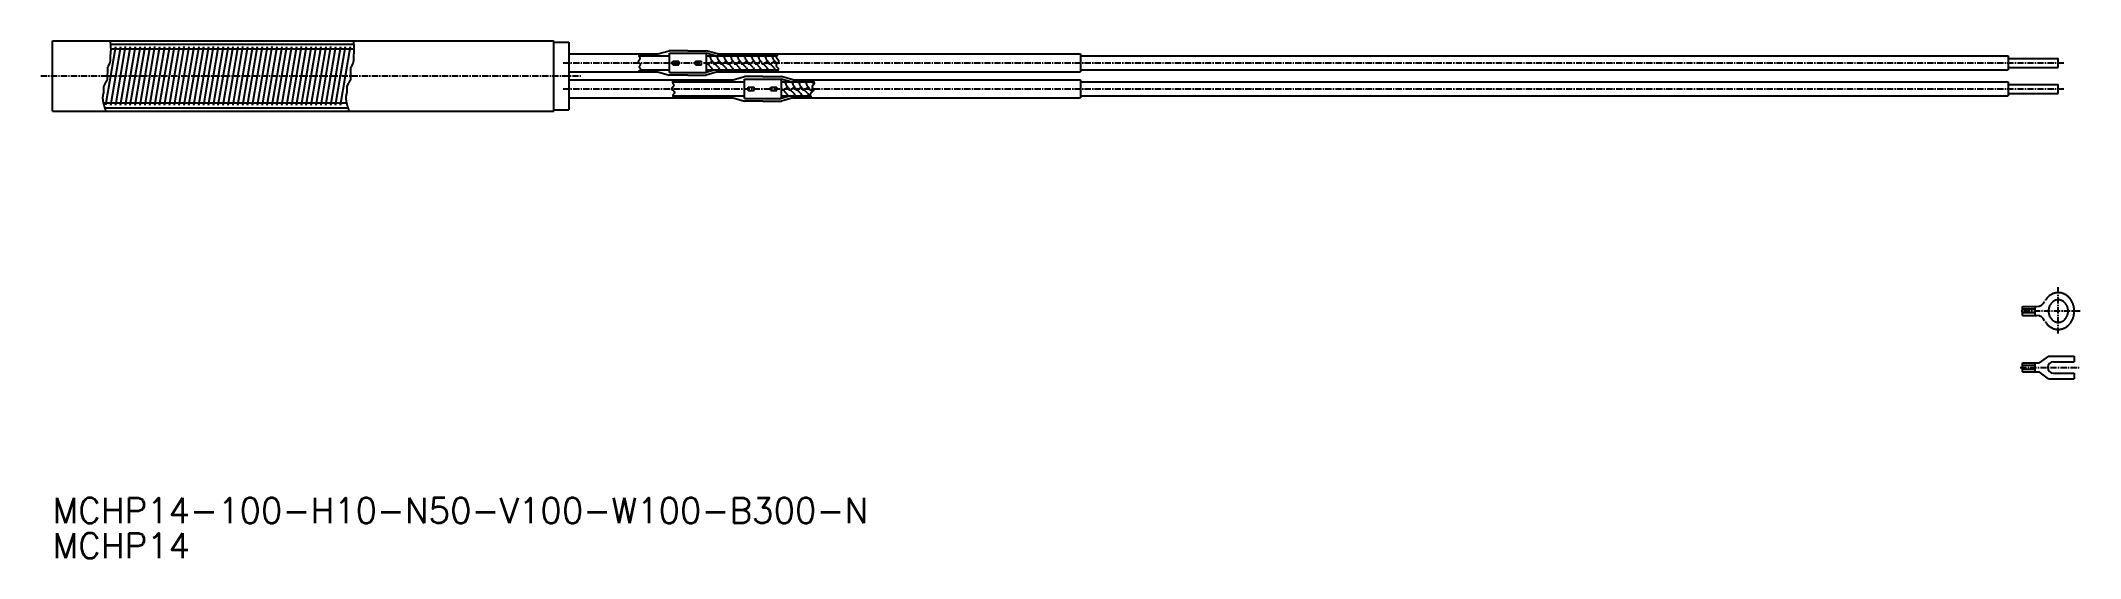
# Model space of a CAD drawing. Extents: x 8 to 414, y 77 to 180.
import ezdxf
from ezdxf.enums import TextEntityAlignment as Align

# ---------------------------------------------------------------- set-up
doc = ezdxf.new("R2010")
doc.units = 0
doc.linetypes.add('CENTER', pattern=[2, 1.25, -0.25, 0.25, -0.25])
doc.layers.get('0').update_dxf_attribs({"linetype": 'CONTINUOUS'})
doc.layers.add('CENTER', color=1, linetype='CENTER')
doc.styles.get("Standard").update_dxf_attribs({"font": 'txt.shx', "bigfont": 'extfont.shx'})

msp = doc.modelspace()

# ---------------------------------------------------------------- linework, layer by layer
at = {"color": 7, "linetype": 'CONTINUOUS'}
for p, q in [((10, 180.48), (110, 180.48)), ((10, 166.48), (10, 180.48)), ((110, 166.48), (110, 180.48)), ((110, 180.22), (113, 180.22)), ((113, 180.22), (113, 166.75)), ((113, 177.87), (130.75, 177.87)), ((130.75, 177.87), (133, 178.51)), ((136.69, 178.51), (133, 178.51)), ((136.69, 178.51), (140.37, 178.51)), ((142.62, 177.87), (140.37, 178.51)), ((142.62, 177.87), (215, 177.87)), ((142.62, 177.87), (146.24, 177.87)), ((215, 177.87), (215, 174.27)), ((215, 177.48), (400, 177.48)), ((400, 177.48), (400, 174.67)), ((400, 176.96), (410, 176.96)), ((400, 175.18), (410, 175.18)), ((410, 175.18), (410, 176.96)), ((113, 174.27), (130.75, 174.27)), ((113, 172.7), (145.75, 172.7)), ((130.75, 174.27), (133, 173.63)), ((136.69, 173.63), (133, 173.63)), ((136.69, 173.63), (140.37, 173.63)), ((142.62, 174.27), (140.37, 173.63)), ((142.62, 174.27), (215, 174.27)), ((142.62, 174.27), (147.97, 174.27)), ((145.75, 172.7), (148, 173.34)), ((151.69, 173.34), (148, 173.34)), ((151.69, 173.34), (155.37, 173.34)), ((157.62, 172.7), (155.37, 173.34)), ((157.62, 172.7), (215, 172.7)), ((157.62, 172.7), (158.8, 172.7)), ((215, 174.67), (400, 174.67)), ((215, 172.7), (215, 169.1)), ((215, 172.3), (400, 172.3)), ((400, 172.3), (400, 169.49)), ((400, 171.79), (410, 171.79)), ((410, 170.01), (410, 171.79)), ((110, 166.75), (113, 166.75)), ((113, 169.1), (145.75, 169.1)), ((145.75, 169.1), (148, 168.46)), ((151.69, 168.46), (148, 168.46)), ((151.69, 168.46), (155.37, 168.46)), ((157.62, 169.1), (155.37, 168.46)), ((157.62, 169.1), (215, 169.1)), ((157.62, 169.1), (158.31, 169.1)), ((215, 169.49), (400, 169.49)), ((400, 170.01), (410, 170.01)), ((10, 166.48), (110, 166.48)), ((402.89, 125.73), (402.89, 127.51)), ((402.89, 127.51), (405.68, 127.51)), ((405.29, 127), (402.89, 127)), ((405.29, 126.24), (402.89, 126.24)), ((405.29, 127.51), (405.29, 125.73)), ((402.89, 125.73), (405.68, 125.73)), ((402.89, 116.27), (406.21, 116.27)), ((402.89, 114.49), (402.89, 116.27)), ((405.29, 115.76), (402.89, 115.76)), ((405.29, 115), (402.89, 115)), ((402.89, 114.49), (406.21, 114.49)), ((405.29, 116.27), (405.29, 114.49)), ((408.04, 117.62), (406.21, 116.27)), ((408.04, 113.14), (406.21, 114.49)), ((408.04, 117.62), (413.19, 117.62)), ((409.05, 116.52), (413.19, 116.52)), ((409.05, 114.24), (413.19, 114.24)), ((413.19, 117.62), (413.19, 116.52)), ((413.19, 114.24), (413.19, 113.14)), ((408.04, 113.14), (413.19, 113.14))]:
    msp.add_line(p, q, dxfattribs=at)
at = {"color": 3, "linetype": 'CONTINUOUS'}
for p, q in [((20.66, 167.7), (22.64, 179.33)), ((21.55, 179.82), (70.06, 179.82)), ((21.62, 167.66), (23.62, 179.33)), ((22.6, 167.66), (24.59, 179.33)), ((23.57, 167.66), (25.57, 179.33)), ((24.55, 167.66), (26.54, 179.33)), ((25.52, 167.66), (27.52, 179.33)), ((26.5, 167.66), (28.49, 179.33)), ((27.47, 167.66), (29.47, 179.33)), ((28.45, 167.66), (30.44, 179.33)), ((29.42, 167.66), (31.42, 179.33)), ((30.4, 167.66), (32.39, 179.33)), ((31.37, 167.66), (33.37, 179.33)), ((32.35, 167.66), (34.34, 179.33)), ((33.32, 167.66), (35.32, 179.33)), ((34.3, 167.66), (36.29, 179.33)), ((35.27, 167.66), (37.27, 179.33)), ((36.25, 167.66), (38.24, 179.33)), ((37.22, 167.66), (39.22, 179.33)), ((38.2, 167.66), (40.19, 179.33)), ((39.17, 167.66), (41.17, 179.33)), ((40.15, 167.66), (42.14, 179.33)), ((41.12, 167.66), (43.12, 179.33)), ((42.1, 167.66), (44.09, 179.33)), ((43.07, 167.66), (45.07, 179.33)), ((44.05, 167.66), (46.04, 179.33)), ((45.02, 167.66), (47.02, 179.33)), ((46, 167.66), (47.99, 179.33)), ((46.97, 167.66), (48.96, 179.33)), ((47.95, 167.66), (49.94, 179.33)), ((48.92, 167.66), (50.91, 179.33)), ((49.9, 167.66), (51.89, 179.33)), ((50.87, 167.66), (52.86, 179.33)), ((51.85, 167.66), (53.84, 179.33)), ((52.82, 167.66), (54.81, 179.33)), ((53.8, 167.66), (55.79, 179.33)), ((54.77, 167.66), (56.76, 179.33)), ((55.75, 167.66), (57.74, 179.33)), ((56.72, 167.66), (58.71, 179.33)), ((57.7, 167.66), (59.69, 179.33)), ((58.67, 167.66), (60.66, 179.33)), ((59.65, 167.66), (61.64, 179.33)), ((60.62, 167.66), (62.61, 179.33)), ((61.6, 167.66), (63.59, 179.33)), ((62.57, 167.66), (64.56, 179.33)), ((63.55, 167.66), (65.54, 179.33)), ((64.52, 167.66), (66.51, 179.33)), ((65.5, 167.66), (67.49, 179.33)), ((66.47, 167.66), (68.46, 179.33)), ((67.44, 167.66), (69.44, 179.33)), ((21.61, 178.87), (70.05, 178.87)), ((126.95, 177.48), (133.03, 177.48)), ((127.18, 177.81), (127.25, 177.87)), ((133.03, 178.01), (140.34, 178.01)), ((133.03, 176.07), (133.03, 178.01)), ((133.03, 174.14), (133.03, 176.07)), ((133.73, 176.42), (134.93, 176.42)), ((133.73, 176.07), (133.73, 176.42)), ((133.73, 175.72), (133.73, 176.07)), ((133.73, 175.72), (134.93, 175.72)), ((134.93, 176.07), (134.93, 176.42)), ((134.93, 175.72), (134.93, 176.07)), ((138.25, 176.42), (139.45, 176.42)), ((138.25, 176.07), (138.25, 176.42)), ((138.25, 175.72), (138.25, 176.07)), ((138.25, 175.72), (139.45, 175.72)), ((139.45, 176.07), (139.45, 176.42)), ((139.45, 175.72), (139.45, 176.07)), ((142.21, 177.48), (140.34, 178.01)), ((140.34, 178.01), (140.34, 174.14)), ((140.34, 177.48), (154.41, 177.48)), ((140.35, 176.3), (140.45, 175.9)), ((140.45, 175.9), (140.78, 175.81)), ((140.78, 175.81), (141.62, 176.43)), ((141.76, 174.67), (140.78, 175.81)), ((141.24, 177.25), (140.83, 177.48)), ((141.37, 176.67), (141.24, 177.25)), ((141.73, 176.3), (141.37, 176.67)), ((141.73, 176.3), (141.83, 175.9)), ((141.83, 175.9), (142.15, 175.81)), ((142.15, 175.81), (143, 176.43)), ((142.82, 175.19), (142.18, 175.84)), ((142.62, 177.25), (142.21, 177.48)), ((142.75, 176.67), (142.62, 177.25)), ((143.11, 176.3), (142.75, 176.67)), ((142.82, 175.19), (143.05, 174.74)), ((143.1, 176.3), (143.21, 175.9)), ((143.21, 175.9), (143.53, 175.81)), ((143.53, 175.81), (144.38, 176.43)), ((144.19, 175.19), (143.56, 175.84)), ((144, 177.25), (143.59, 177.48)), ((144.12, 176.67), (144, 177.25)), ((144.49, 176.3), (144.12, 176.67)), ((144.19, 175.19), (144.43, 174.74)), ((144.48, 176.3), (144.59, 175.9)), ((144.59, 175.9), (144.91, 175.81)), ((144.91, 175.81), (145.76, 176.43)), ((145.57, 175.19), (144.94, 175.84)), ((145.38, 177.25), (144.97, 177.48)), ((145.5, 176.67), (145.38, 177.25)), ((145.87, 176.3), (145.5, 176.67)), ((145.57, 175.19), (145.81, 174.74)), ((145.86, 176.3), (145.97, 175.9)), ((145.97, 175.9), (146.29, 175.81)), ((146.29, 175.81), (147.14, 176.43)), ((146.95, 175.19), (146.32, 175.84)), ((146.76, 177.25), (146.35, 177.48)), ((146.88, 176.67), (146.76, 177.25)), ((147.24, 176.3), (146.88, 176.67)), ((146.95, 175.19), (147.18, 174.74)), ((147.24, 176.3), (147.35, 175.9)), ((147.35, 175.9), (147.67, 175.81)), ((147.67, 175.81), (148.52, 176.43)), ((148.33, 175.19), (147.7, 175.84)), ((148.14, 177.25), (147.73, 177.48)), ((148.26, 176.67), (148.14, 177.25)), ((148.62, 176.3), (148.26, 176.67)), ((148.33, 175.19), (148.56, 174.74)), ((148.62, 176.3), (148.73, 175.9)), ((148.73, 175.9), (149.05, 175.81)), ((149.05, 175.81), (149.89, 176.43)), ((149.71, 175.19), (149.08, 175.84)), ((149.51, 177.25), (149.1, 177.48)), ((149.64, 176.67), (149.51, 177.25)), ((150, 176.3), (149.64, 176.67)), ((149.71, 175.19), (149.94, 174.74)), ((150, 176.3), (150.1, 175.9)), ((150.1, 175.9), (150.43, 175.81)), ((150.43, 175.81), (151.27, 176.43)), ((151.09, 175.19), (150.46, 175.84)), ((150.89, 177.25), (150.48, 177.48)), ((151.02, 176.67), (150.89, 177.25)), ((151.38, 176.3), (151.02, 176.67)), ((151.09, 175.19), (151.32, 174.74)), ((151.38, 176.3), (151.48, 175.9)), ((151.48, 175.9), (151.81, 175.81)), ((151.81, 175.81), (152.65, 176.43)), ((152.47, 175.19), (151.84, 175.84)), ((152.27, 177.25), (151.86, 177.48)), ((152.4, 176.67), (152.27, 177.25)), ((152.76, 176.3), (152.4, 176.67)), ((152.47, 175.19), (152.7, 174.74)), ((152.75, 176.3), (152.86, 175.9)), ((152.86, 175.9), (153.18, 175.81)), ((153.18, 175.81), (154.03, 176.43)), ((153.85, 175.19), (153.21, 175.84)), ((153.65, 177.25), (153.24, 177.48)), ((153.78, 176.67), (153.65, 177.25)), ((154.49, 175.94), (153.78, 176.67)), ((153.85, 175.19), (154.08, 174.74)), ((154.72, 177.75), (154.88, 177.87)), ((126.76, 174.27), (126.81, 174.31)), ((127.21, 174.67), (133.03, 174.67)), ((133.03, 174.14), (140.34, 174.14)), ((133.69, 172.3), (148.03, 172.3)), ((134.09, 172.62), (134.22, 172.7)), ((142.21, 174.67), (140.34, 174.14)), ((140.34, 174.67), (154.71, 174.67)), ((142.97, 174.67), (143.05, 174.74)), ((143.14, 174.67), (143, 174.83)), ((144.35, 174.67), (144.43, 174.74)), ((144.52, 174.67), (144.38, 174.83)), ((145.73, 174.67), (145.81, 174.74)), ((145.9, 174.67), (145.76, 174.83)), ((147.11, 174.67), (147.18, 174.74)), ((147.28, 174.67), (147.14, 174.83)), ((148.03, 172.83), (155.34, 172.83)), ((148.03, 170.9), (148.03, 172.83)), ((148.03, 168.96), (148.03, 170.9)), ((148.49, 174.67), (148.56, 174.74)), ((148.66, 174.67), (148.52, 174.83)), ((148.73, 171.25), (149.93, 171.25)), ((148.73, 170.9), (148.73, 171.25)), ((148.73, 170.55), (148.73, 170.9)), ((149.87, 174.67), (149.94, 174.74)), ((150.04, 174.67), (149.9, 174.83)), ((149.93, 170.9), (149.93, 171.25)), ((149.93, 170.55), (149.93, 170.9)), ((151.25, 174.67), (151.32, 174.74)), ((151.42, 174.67), (151.27, 174.83)), ((152.63, 174.67), (152.7, 174.74)), ((152.79, 174.67), (152.65, 174.83)), ((153.25, 171.25), (154.45, 171.25)), ((153.25, 170.9), (153.25, 171.25)), ((153.25, 170.55), (153.25, 170.9)), ((154, 174.67), (154.08, 174.74)), ((154.17, 174.67), (154.03, 174.83)), ((154.36, 174.27), (154.4, 174.31)), ((154.45, 170.9), (154.45, 171.25)), ((154.45, 170.55), (154.45, 170.9)), ((155.34, 172.83), (155.34, 168.96)), ((157.21, 172.3), (155.34, 172.83)), ((155.34, 172.3), (161.66, 172.3)), ((155.35, 171.12), (155.45, 170.73)), ((155.78, 170.64), (156.62, 171.26)), ((156.24, 172.07), (155.83, 172.3)), ((156.37, 171.5), (156.24, 172.07)), ((156.73, 171.13), (156.37, 171.5)), ((156.73, 171.12), (156.83, 170.73)), ((157.15, 170.64), (158, 171.26)), ((157.62, 172.07), (157.21, 172.3)), ((157.75, 171.5), (157.62, 172.07)), ((158.11, 171.13), (157.75, 171.5)), ((158.1, 171.12), (158.21, 170.73)), ((158.53, 170.64), (159.38, 171.26)), ((159, 172.07), (158.59, 172.3)), ((159.12, 171.5), (159, 172.07)), ((159.49, 171.13), (159.12, 171.5)), ((159.48, 171.12), (159.59, 170.73)), ((159.91, 170.64), (160.76, 171.26)), ((160.38, 172.07), (159.97, 172.3)), ((160.5, 171.5), (160.38, 172.07)), ((160.87, 171.13), (160.5, 171.5)), ((160.86, 171.12), (160.97, 170.73)), ((161.29, 170.64), (161.69, 170.93)), ((161.76, 172.07), (161.35, 172.3)), ((161.63, 172.59), (161.54, 172.7)), ((161.66, 172.3), (161.84, 172.3)), ((161.82, 171.8), (161.76, 172.07)), ((20.13, 168.1), (68.64, 168.1)), ((20.42, 167.15), (68.91, 167.15)), ((133.7, 169.49), (148.03, 169.49)), ((133.85, 169.1), (133.81, 169.17)), ((148.03, 168.96), (155.34, 168.96)), ((148.73, 170.55), (149.93, 170.55)), ((153.25, 170.55), (154.45, 170.55)), ((155.34, 169.49), (161.18, 169.49)), ((157.21, 169.49), (155.34, 168.96)), ((155.45, 170.73), (155.78, 170.64)), ((156.76, 169.49), (155.78, 170.64)), ((156.83, 170.73), (157.15, 170.64)), ((157.82, 170.02), (157.18, 170.66)), ((157.82, 170.02), (158.05, 169.57)), ((157.97, 169.49), (158.05, 169.57)), ((158.14, 169.49), (158, 169.66)), ((158.21, 170.73), (158.53, 170.64)), ((159.19, 170.02), (158.56, 170.66)), ((159.19, 170.02), (159.43, 169.57)), ((159.35, 169.49), (159.43, 169.57)), ((159.52, 169.49), (159.38, 169.66)), ((159.59, 170.73), (159.91, 170.64)), ((160.57, 170.02), (159.94, 170.66)), ((160.57, 170.02), (160.81, 169.57)), ((160.73, 169.49), (160.81, 169.57)), ((160.9, 169.49), (160.76, 169.66)), ((160.97, 170.73), (161.29, 170.64)), ((161.58, 170.4), (161.32, 170.66)), ((161.35, 169.26), (161.51, 169.08))]:
    msp.add_line(p, q, dxfattribs=at)
at = {"color": 3, "linetype": 'CONTINUOUS', "flags": 128}
for points in [[(127.18, 177.81), (127.15, 177.78), (127.12, 177.75), (127.09, 177.72), (127.06, 177.69), (127.03, 177.66), (127.01, 177.63), (126.99, 177.6), (126.97, 177.57), (126.96, 177.54), (126.95, 177.51), (126.95, 177.45), (126.97, 177.4), (126.99, 177.34), (127.02, 177.28), (127.05, 177.22), (127.09, 177.16), (127.12, 177.1), (127.14, 177.04), (127.15, 176.98), (127.15, 176.92), (127.14, 176.86), (127.11, 176.8), (127.07, 176.74), (127.02, 176.68), (126.97, 176.63), (126.92, 176.57), (126.88, 176.52), (126.84, 176.46), (126.82, 176.41), (126.81, 176.36), (126.83, 176.3), (126.86, 176.25), (126.91, 176.19), (126.96, 176.13), (127.02, 176.08), (127.09, 176.02), (127.14, 175.96), (127.19, 175.9), (127.22, 175.84), (127.23, 175.78), (127.22, 175.74), (127.21, 175.69), (127.18, 175.64), (127.15, 175.59), (127.11, 175.54), (127.08, 175.49), (127.05, 175.44), (127.02, 175.39), (127, 175.34), (127, 175.29), (127, 175.24), (127.02, 175.2), (127.04, 175.16), (127.07, 175.11), (127.11, 175.07), (127.14, 175.03), (127.17, 174.99), (127.2, 174.95), (127.23, 174.91), (127.25, 174.87), (127.26, 174.81), (127.25, 174.75), (127.23, 174.69), (127.2, 174.64), (127.15, 174.58), (127.09, 174.53), (127.03, 174.47), (126.96, 174.42), (126.89, 174.36), (126.81, 174.31)], [(154.72, 177.75), (154.65, 177.7), (154.59, 177.65), (154.53, 177.6), (154.48, 177.55), (154.43, 177.5), (154.38, 177.45), (154.35, 177.39), (154.32, 177.34), (154.31, 177.29), (154.3, 177.24), (154.32, 177.16), (154.36, 177.08), (154.42, 177), (154.49, 176.91), (154.57, 176.83), (154.64, 176.75), (154.71, 176.66), (154.76, 176.58), (154.8, 176.49), (154.81, 176.41), (154.8, 176.33), (154.76, 176.25), (154.7, 176.17), (154.63, 176.09), (154.56, 176.01), (154.48, 175.93), (154.41, 175.85), (154.36, 175.78), (154.32, 175.7), (154.3, 175.62), (154.31, 175.54), (154.34, 175.46), (154.39, 175.39), (154.45, 175.31), (154.51, 175.23), (154.58, 175.16), (154.64, 175.08), (154.69, 175), (154.73, 174.93), (154.75, 174.85), (154.75, 174.8), (154.74, 174.74), (154.72, 174.69), (154.69, 174.63), (154.65, 174.58), (154.61, 174.53), (154.56, 174.47), (154.51, 174.42), (154.45, 174.36), (154.4, 174.31)], [(134.09, 172.62), (134.02, 172.58), (133.96, 172.54), (133.9, 172.5), (133.84, 172.46), (133.79, 172.42), (133.74, 172.37), (133.7, 172.33), (133.67, 172.28), (133.66, 172.23), (133.65, 172.18), (133.66, 172.13), (133.68, 172.07), (133.71, 172.01), (133.74, 171.95), (133.78, 171.89), (133.81, 171.83), (133.84, 171.77), (133.87, 171.71), (133.88, 171.65), (133.88, 171.59), (133.87, 171.52), (133.84, 171.46), (133.79, 171.39), (133.74, 171.33), (133.69, 171.27), (133.63, 171.21), (133.58, 171.15), (133.54, 171.09), (133.51, 171.03), (133.49, 170.97), (133.5, 170.89), (133.54, 170.81), (133.61, 170.73), (133.69, 170.65), (133.78, 170.57), (133.86, 170.49), (133.94, 170.41), (134.01, 170.33), (134.05, 170.25), (134.06, 170.17), (134.05, 170.12), (134.02, 170.07), (133.99, 170.02), (133.95, 169.97), (133.9, 169.92), (133.86, 169.87), (133.81, 169.82), (133.77, 169.76), (133.73, 169.71), (133.71, 169.65), (133.7, 169.61), (133.69, 169.56), (133.7, 169.51), (133.7, 169.46), (133.71, 169.42), (133.73, 169.37), (133.75, 169.32), (133.77, 169.27), (133.79, 169.22), (133.81, 169.17)], [(161.63, 172.59), (161.68, 172.53), (161.73, 172.46), (161.78, 172.39), (161.83, 172.33), (161.86, 172.26), (161.89, 172.19), (161.91, 172.13), (161.92, 172.07), (161.92, 172.01), (161.91, 171.95), (161.88, 171.89), (161.84, 171.83), (161.8, 171.78), (161.74, 171.72), (161.69, 171.67), (161.64, 171.62), (161.59, 171.56), (161.55, 171.5), (161.52, 171.45), (161.51, 171.39), (161.51, 171.33), (161.52, 171.26), (161.55, 171.2), (161.58, 171.13), (161.62, 171.07), (161.65, 171), (161.69, 170.93), (161.72, 170.87), (161.74, 170.8), (161.75, 170.74), (161.74, 170.64), (161.7, 170.54), (161.63, 170.45), (161.54, 170.36), (161.44, 170.27), (161.34, 170.18), (161.25, 170.09), (161.17, 170), (161.11, 169.91), (161.07, 169.81), (161.07, 169.76), (161.08, 169.71), (161.09, 169.65), (161.12, 169.6), (161.15, 169.54), (161.18, 169.48), (161.22, 169.43), (161.26, 169.37), (161.31, 169.31), (161.35, 169.26)]]:
    msp.add_lwpolyline(points, dxfattribs=at)
at = {"color": 3, "linetype": 'CONTINUOUS'}
for points in [[(21.48, 180.48, 0), (21.48, 180.43, 0), (21.49, 180.38, 0), (21.5, 180.33, 0), (21.5, 180.28, 0), (21.51, 180.22, 0), (21.51, 180.17, 0), (21.52, 180.12, 0), (21.52, 180.07, 0), (21.53, 180.01, 0), (21.54, 179.96, 0), (21.54, 179.91, 0), (21.55, 179.86, 0), (21.55, 179.81, 0), (21.56, 179.75, 0), (21.56, 179.7, 0), (21.57, 179.65, 0), (21.57, 179.6, 0), (21.57, 179.55, 0), (21.58, 179.49, 0), (21.58, 179.44, 0), (21.59, 179.39, 0), (21.59, 179.34, 0), (21.59, 179.29, 0), (21.6, 179.24, 0), (21.6, 179.18, 0), (21.6, 179.13, 0), (21.6, 179.08, 0), (21.6, 179.03, 0), (21.61, 178.98, 0), (21.61, 178.93, 0), (21.61, 178.88, 0), (21.61, 178.82, 0), (21.61, 178.77, 0), (21.61, 178.72, 0), (21.61, 178.67, 0), (21.61, 178.62, 0), (21.61, 178.57, 0), (21.61, 178.52, 0), (21.6, 178.47, 0), (21.6, 178.42, 0), (21.6, 178.37, 0), (21.6, 178.32, 0), (21.59, 178.27, 0), (21.59, 178.22, 0), (21.58, 178.17, 0), (21.58, 178.12, 0), (21.57, 178.07, 0), (21.57, 178.02, 0), (21.56, 177.97, 0), (21.55, 177.92, 0), (21.55, 177.87, 0), (21.54, 177.82, 0), (21.53, 177.77, 0), (21.52, 177.72, 0), (21.51, 177.67, 0), (21.5, 176.46, 0), (21.49, 176.41, 0), (21.48, 176.36, 0), (21.46, 176.31, 0), (21.45, 176.27, 0), (21.44, 176.22, 0), (21.42, 176.17, 0), (21.41, 176.12, 0), (21.39, 176.07, 0), (21.37, 176.03, 0), (21.36, 175.98, 0), (21.34, 175.93, 0), (21.32, 175.89, 0), (21.3, 175.84, 0), (21.28, 175.79, 0), (21.26, 175.75, 0), (21.24, 175.7, 0), (21.22, 175.65, 0), (21.2, 175.61, 0), (21.18, 175.56, 0), (21.15, 175.51, 0), (21.13, 175.47, 0), (21.11, 175.42, 0), (21.08, 175.38, 0), (21.06, 175.33, 0), (21.04, 175.29, 0), (21.01, 175.24, 0), (20.99, 175.2, 0), (20.96, 175.15, 0), (20.94, 175.11, 0), (20.91, 172.73, 0), (20.88, 172.68, 0), (20.86, 172.64, 0), (20.83, 172.59, 0), (20.81, 172.55, 0), (20.78, 172.5, 0), (20.76, 172.46, 0), (20.73, 172.41, 0), (20.7, 172.37, 0), (20.68, 172.32, 0), (20.65, 172.28, 0), (20.63, 172.23, 0), (20.6, 172.19, 0), (20.58, 172.14, 0), (20.55, 172.1, 0), (20.53, 172.05, 0), (20.5, 172.01, 0), (20.48, 171.96, 0), (20.45, 171.92, 0), (20.43, 171.87, 0), (20.41, 171.83, 0), (20.38, 171.78, 0), (20.36, 171.74, 0), (20.34, 171.69, 0), (20.32, 171.65, 0), (20.3, 171.6, 0), (20.28, 171.56, 0), (20.26, 171.51, 0), (20.24, 171.46, 0), (20.22, 171.42, 0), (20.2, 171.37, 0), (20.18, 171.33, 0), (20.17, 170.11, 0), (20.15, 170.07, 0), (20.13, 170.02, 0), (20.12, 169.97, 0), (20.11, 169.93, 0), (20.09, 169.88, 0), (20.08, 169.83, 0), (20.07, 169.79, 0), (20.06, 169.74, 0), (20.05, 169.69, 0), (20.04, 169.65, 0), (20.03, 169.6, 0), (20.03, 169.55, 0), (20.02, 169.5, 0), (20.02, 169.46, 0), (20.01, 169.41, 0), (20.01, 169.36, 0), (20, 169.31, 0), (20, 169.26, 0), (20, 169.21, 0), (20, 169.17, 0), (20, 169.12, 0), (20, 169.07, 0), (20, 169.02, 0), (20, 168.97, 0), (20, 168.92, 0), (20.01, 168.87, 0), (20.01, 168.82, 0), (20.02, 168.77, 0), (20.02, 168.72, 0), (20.03, 168.67, 0), (20.03, 168.62, 0), (20.04, 168.57, 0), (20.04, 168.52, 0), (20.05, 168.48, 0), (20.06, 168.43, 0), (20.07, 168.37, 0), (20.08, 168.32, 0), (20.09, 168.27, 0), (20.1, 168.22, 0), (20.11, 168.17, 0), (20.12, 168.12, 0), (20.13, 168.07, 0), (20.14, 168.02, 0), (20.15, 167.97, 0), (20.17, 167.92, 0), (20.18, 167.87, 0), (20.19, 167.82, 0), (20.21, 167.77, 0), (20.22, 167.72, 0), (20.24, 167.67, 0), (20.25, 167.62, 0), (20.26, 167.56, 0), (20.28, 167.51, 0), (20.29, 167.46, 0), (20.31, 167.41, 0), (20.33, 167.36, 0), (20.34, 167.31, 0), (20.36, 167.26, 0), (20.38, 167.21, 0), (20.39, 167.15, 0), (20.41, 167.1, 0), (20.43, 167.05, 0), (20.44, 167, 0), (20.46, 166.95, 0), (20.48, 166.9, 0), (20.49, 166.85, 0), (20.51, 166.79, 0), (20.53, 166.74, 0), (20.55, 166.69, 0), (20.57, 166.64, 0), (20.58, 166.59, 0), (20.6, 166.54, 0), (20.62, 166.48, 0)], [(69.99, 180.48, 0), (70, 180.43, 0), (70, 180.38, 0), (70.01, 180.33, 0), (70.02, 180.28, 0), (70.02, 180.22, 0), (70.03, 180.17, 0), (70.03, 180.12, 0), (70.04, 180.07, 0), (70.04, 180.01, 0), (70.05, 179.96, 0), (70.05, 179.91, 0), (70.06, 179.86, 0), (70.06, 179.81, 0), (70.07, 179.75, 0), (70.07, 179.7, 0), (70.08, 179.65, 0), (70.08, 179.6, 0), (70.09, 179.55, 0), (70.09, 179.49, 0), (70.1, 179.44, 0), (70.1, 179.39, 0), (70.1, 179.34, 0), (70.11, 179.29, 0), (70.11, 179.24, 0), (70.11, 179.18, 0), (70.11, 179.13, 0), (70.12, 179.08, 0), (70.12, 179.03, 0), (70.12, 178.98, 0), (70.12, 178.93, 0), (70.12, 178.88, 0), (70.12, 178.82, 0), (70.12, 178.77, 0), (70.12, 178.72, 0), (70.12, 178.67, 0), (70.12, 178.62, 0), (70.12, 178.57, 0), (70.12, 178.52, 0), (70.12, 178.47, 0), (70.12, 178.42, 0), (70.11, 178.37, 0), (70.11, 178.32, 0), (70.11, 178.27, 0), (70.1, 178.22, 0), (70.1, 178.17, 0), (70.09, 178.12, 0), (70.09, 178.07, 0), (70.08, 178.02, 0), (70.07, 177.97, 0), (70.07, 177.92, 0), (70.06, 177.87, 0), (70.05, 177.82, 0), (70.04, 177.77, 0), (70.03, 177.72, 0), (70.02, 177.67, 0), (70.01, 176.46, 0), (70, 176.41, 0), (69.99, 176.36, 0), (69.98, 176.31, 0), (69.96, 176.27, 0), (69.95, 176.22, 0), (69.94, 176.17, 0), (69.92, 176.12, 0), (69.9, 176.07, 0), (69.89, 176.03, 0), (69.87, 175.98, 0), (69.85, 175.93, 0), (69.84, 175.89, 0), (69.82, 175.84, 0), (69.8, 175.79, 0), (69.78, 175.75, 0), (69.76, 175.7, 0), (69.74, 175.65, 0), (69.71, 175.61, 0), (69.69, 175.56, 0), (69.67, 175.51, 0), (69.65, 175.47, 0), (69.62, 175.42, 0), (69.6, 175.38, 0), (69.57, 175.33, 0), (69.55, 175.29, 0), (69.53, 175.24, 0), (69.5, 175.2, 0), (69.48, 175.15, 0), (69.45, 175.11, 0), (69.42, 172.73, 0), (69.4, 172.68, 0), (69.37, 172.64, 0), (69.35, 172.59, 0), (69.32, 172.55, 0), (69.3, 172.5, 0), (69.27, 172.46, 0), (69.24, 172.41, 0), (69.22, 172.37, 0), (69.19, 172.32, 0), (69.17, 172.28, 0), (69.14, 172.23, 0), (69.12, 172.19, 0), (69.09, 172.14, 0), (69.07, 172.1, 0), (69.04, 172.05, 0), (69.02, 172.01, 0), (68.99, 171.96, 0), (68.97, 171.92, 0), (68.94, 171.87, 0), (68.92, 171.83, 0), (68.9, 171.78, 0), (68.88, 171.74, 0), (68.85, 171.69, 0), (68.83, 171.65, 0), (68.81, 171.6, 0), (68.79, 171.56, 0), (68.77, 171.51, 0), (68.75, 171.46, 0), (68.73, 171.42, 0), (68.71, 171.37, 0), (68.7, 171.33, 0), (68.68, 170.11, 0), (68.66, 170.07, 0), (68.65, 170.02, 0), (68.63, 169.97, 0), (68.62, 169.93, 0), (68.61, 169.88, 0), (68.6, 169.83, 0), (68.58, 169.79, 0), (68.57, 169.74, 0), (68.56, 169.69, 0), (68.56, 169.65, 0), (68.55, 169.6, 0), (68.54, 169.55, 0), (68.53, 169.5, 0), (68.53, 169.46, 0), (68.52, 169.41, 0), (68.52, 169.36, 0), (68.52, 169.31, 0), (68.51, 169.26, 0), (68.51, 169.21, 0), (68.51, 169.17, 0), (68.51, 169.12, 0), (68.51, 169.07, 0), (68.51, 169.02, 0), (68.52, 168.97, 0), (68.52, 168.92, 0), (68.52, 168.87, 0), (68.53, 168.82, 0), (68.53, 168.77, 0), (68.53, 168.72, 0), (68.54, 168.67, 0), (68.55, 168.62, 0), (68.55, 168.57, 0), (68.56, 168.52, 0), (68.57, 168.48, 0), (68.57, 168.43, 0), (68.58, 168.37, 0), (68.59, 168.32, 0), (68.6, 168.27, 0), (68.61, 168.22, 0), (68.62, 168.17, 0), (68.63, 168.12, 0), (68.64, 168.07, 0), (68.66, 168.02, 0), (68.67, 167.97, 0), (68.68, 167.92, 0), (68.69, 167.87, 0), (68.71, 167.82, 0), (68.72, 167.77, 0), (68.73, 167.72, 0), (68.75, 167.67, 0), (68.76, 167.62, 0), (68.78, 167.56, 0), (68.79, 167.51, 0), (68.81, 167.46, 0), (68.82, 167.41, 0), (68.84, 167.36, 0), (68.86, 167.31, 0), (68.87, 167.26, 0), (68.89, 167.21, 0), (68.9, 167.15, 0), (68.92, 167.1, 0), (68.94, 167.05, 0), (68.96, 167, 0), (68.97, 166.95, 0), (68.99, 166.9, 0), (69.01, 166.85, 0), (69.02, 166.79, 0), (69.04, 166.74, 0), (69.06, 166.69, 0), (69.08, 166.64, 0), (69.1, 166.59, 0), (69.11, 166.54, 0), (69.13, 166.48, 0)]]:
    msp.add_polyline3d(points, dxfattribs=at)
at = {"color": 7, "linetype": 'CONTINUOUS'}
for points in [[(407.39, 124.51, 0), (407.47, 124.39, 0), (407.55, 124.28, 0), (407.63, 124.17, 0), (407.71, 124.06, 0), (407.8, 123.96, 0), (407.9, 123.86, 0), (407.99, 123.77, 0), (408.09, 123.68, 0), (408.2, 123.6, 0), (408.3, 123.52, 0), (408.41, 123.44, 0), (408.52, 123.38, 0), (408.63, 123.31, 0), (408.75, 123.25, 0), (408.86, 123.2, 0), (408.98, 123.15, 0), (409.1, 123.11, 0), (409.23, 123.07, 0), (409.35, 123.04, 0), (409.47, 123.01, 0), (409.6, 122.99, 0), (409.72, 122.97, 0), (409.85, 122.96, 0), (409.97, 122.96, 0), (410.1, 122.96, 0), (410.23, 122.97, 0), (410.35, 122.98, 0), (410.48, 123, 0), (410.6, 123.02, 0), (410.72, 123.05, 0), (410.85, 123.09, 0), (410.97, 123.13, 0), (411.09, 123.18, 0), (411.2, 123.23, 0), (411.32, 123.29, 0), (411.43, 123.35, 0), (411.55, 123.42, 0), (411.65, 123.49, 0), (411.76, 123.57, 0), (411.86, 123.65, 0), (411.97, 123.73, 0), (412.06, 123.83, 0), (412.16, 123.92, 0), (412.25, 124.02, 0), (412.34, 124.12, 0), (412.42, 124.23, 0), (412.5, 124.34, 0), (412.58, 124.46, 0), (412.65, 124.58, 0), (412.72, 124.7, 0), (412.78, 124.82, 0), (412.84, 124.95, 0), (412.9, 125.08, 0), (412.95, 125.21, 0), (412.99, 125.35, 0), (413.04, 125.48, 0), (413.07, 125.62, 0), (413.1, 125.76, 0), (413.13, 125.9, 0), (413.15, 126.04, 0), (413.17, 126.19, 0), (413.18, 126.33, 0), (413.19, 126.48, 0), (413.19, 126.62, 0), (413.19, 126.76, 0), (413.18, 126.91, 0), (413.17, 127.05, 0), (413.15, 127.2, 0), (413.13, 127.34, 0), (413.1, 127.48, 0), (413.07, 127.62, 0), (413.04, 127.76, 0), (412.99, 127.89, 0), (412.95, 128.03, 0), (412.9, 128.16, 0), (412.84, 128.29, 0), (412.78, 128.42, 0), (412.72, 128.54, 0), (412.65, 128.66, 0), (412.58, 128.78, 0), (412.5, 128.9, 0), (412.42, 129.01, 0), (412.34, 129.12, 0), (412.25, 129.22, 0), (412.16, 129.32, 0), (412.06, 129.42, 0), (411.97, 129.51, 0), (411.86, 129.59, 0), (411.76, 129.68, 0), (411.65, 129.75, 0), (411.55, 129.83, 0), (411.43, 129.89, 0), (411.32, 129.95, 0), (411.2, 130.01, 0), (411.09, 130.06, 0), (410.97, 130.11, 0), (410.85, 130.15, 0), (410.72, 130.19, 0), (410.6, 130.22, 0), (410.48, 130.24, 0), (410.35, 130.26, 0), (410.23, 130.27, 0), (410.1, 130.28, 0), (409.97, 130.28, 0), (409.85, 130.28, 0), (409.72, 130.27, 0), (409.6, 130.25, 0), (409.47, 130.23, 0), (409.35, 130.21, 0), (409.23, 130.17, 0), (409.1, 130.14, 0), (408.98, 130.09, 0), (408.86, 130.04, 0), (408.75, 129.99, 0), (408.63, 129.93, 0), (408.52, 129.87, 0), (408.41, 129.8, 0), (408.3, 129.72, 0), (408.2, 129.64, 0), (408.09, 129.56, 0), (407.99, 129.47, 0), (407.9, 129.38, 0), (407.8, 129.28, 0), (407.71, 129.18, 0), (407.63, 129.07, 0), (407.55, 128.96, 0), (407.47, 128.85, 0), (407.39, 128.73, 0)], [(410, 124.38, 0), (410.1, 124.38, 0), (410.19, 124.39, 0), (410.29, 124.4, 0), (410.38, 124.42, 0), (410.48, 124.44, 0), (410.57, 124.47, 0), (410.66, 124.51, 0), (410.75, 124.55, 0), (410.84, 124.59, 0), (410.92, 124.64, 0), (411.01, 124.7, 0), (411.09, 124.75, 0), (411.17, 124.82, 0), (411.24, 124.89, 0), (411.31, 124.96, 0), (411.38, 125.03, 0), (411.45, 125.11, 0), (411.51, 125.2, 0), (411.57, 125.28, 0), (411.63, 125.37, 0), (411.68, 125.47, 0), (411.73, 125.56, 0), (411.77, 125.66, 0), (411.81, 125.76, 0), (411.84, 125.86, 0), (411.87, 125.97, 0), (411.9, 126.08, 0), (411.92, 126.18, 0), (411.94, 126.29, 0), (411.95, 126.4, 0), (411.96, 126.51, 0), (411.96, 126.62, 0), (411.96, 126.73, 0), (411.95, 126.84, 0), (411.94, 126.95, 0), (411.92, 127.06, 0), (411.9, 127.17, 0), (411.87, 127.27, 0), (411.84, 127.38, 0), (411.81, 127.48, 0), (411.77, 127.58, 0), (411.73, 127.68, 0), (411.68, 127.77, 0), (411.63, 127.87, 0), (411.57, 127.96, 0), (411.51, 128.04, 0), (411.45, 128.13, 0), (411.38, 128.21, 0), (411.31, 128.28, 0), (411.24, 128.35, 0), (411.17, 128.42, 0), (411.09, 128.49, 0), (411.01, 128.54, 0), (410.92, 128.6, 0), (410.84, 128.65, 0), (410.75, 128.69, 0), (410.66, 128.73, 0), (410.57, 128.77, 0), (410.48, 128.8, 0), (410.38, 128.82, 0), (410.29, 128.84, 0), (410.19, 128.85, 0), (410.1, 128.86, 0), (410, 128.86, 0), (409.9, 128.86, 0), (409.81, 128.85, 0), (409.71, 128.84, 0), (409.62, 128.82, 0), (409.52, 128.8, 0), (409.43, 128.77, 0), (409.34, 128.73, 0), (409.25, 128.69, 0), (409.16, 128.65, 0), (409.08, 128.6, 0), (408.99, 128.54, 0), (408.91, 128.49, 0), (408.83, 128.42, 0), (408.76, 128.35, 0), (408.69, 128.28, 0), (408.62, 128.21, 0), (408.55, 128.13, 0), (408.49, 128.04, 0), (408.43, 127.96, 0), (408.37, 127.87, 0), (408.32, 127.77, 0), (408.27, 127.68, 0), (408.23, 127.58, 0), (408.19, 127.48, 0), (408.16, 127.38, 0), (408.13, 127.27, 0), (408.1, 127.17, 0), (408.08, 127.06, 0), (408.06, 126.95, 0), (408.05, 126.84, 0), (408.04, 126.73, 0), (408.04, 126.62, 0), (408.04, 126.51, 0), (408.05, 126.4, 0), (408.06, 126.29, 0), (408.08, 126.18, 0), (408.1, 126.08, 0), (408.13, 125.97, 0), (408.16, 125.86, 0), (408.19, 125.76, 0), (408.23, 125.66, 0), (408.27, 125.56, 0), (408.32, 125.47, 0), (408.37, 125.37, 0), (408.43, 125.28, 0), (408.49, 125.2, 0), (408.55, 125.11, 0), (408.62, 125.03, 0), (408.69, 124.96, 0), (408.76, 124.89, 0), (408.83, 124.82, 0), (408.91, 124.75, 0), (408.99, 124.7, 0), (409.08, 124.64, 0), (409.16, 124.59, 0), (409.25, 124.55, 0), (409.34, 124.51, 0), (409.43, 124.47, 0), (409.52, 124.44, 0), (409.62, 124.42, 0), (409.71, 124.4, 0), (409.81, 124.39, 0), (409.9, 124.38, 0), (410, 124.38, 0)]]:
    msp.add_polyline3d(points, dxfattribs=at)
for centre, radius, start, end in [((405.67, 129.28), 1.77, 270.2379, 335.3711), ((405.67, 123.96), 1.77, 24.6289, 89.7621), ((409.05, 115.38), 1.14, 90, 270)]:
    msp.add_arc(centre, radius, start, end, dxfattribs=at)
at = {"layer": 'CENTER', "color": 1, "linetype": 'CENTER'}
for p, q in [((111.83, 176.07), (411.17, 176.07)), ((7.67, 173.48), (115.33, 173.48)), ((111.83, 170.9), (411.17, 170.9)), ((410, 122.12), (410, 131.42)), ((414.37, 126.62), (402.42, 126.62)), ((402.42, 115.38), (414.37, 115.38))]:
    msp.add_line(p, q, dxfattribs=at)

# ---------------------------------------------------------------- texts
at = {"color": 7, "linetype": 'CONTINUOUS'}
for s, p in [('MCHP14-100-H10-N50-V100-W100-B300-N', (10, 86.86)), ('MCHP14', (10, 79.86))]:
    msp.add_text(s, height=5, dxfattribs=at).set_placement(p, align=Align.MIDDLE_LEFT)

doc.saveas('drawing.dxf')
